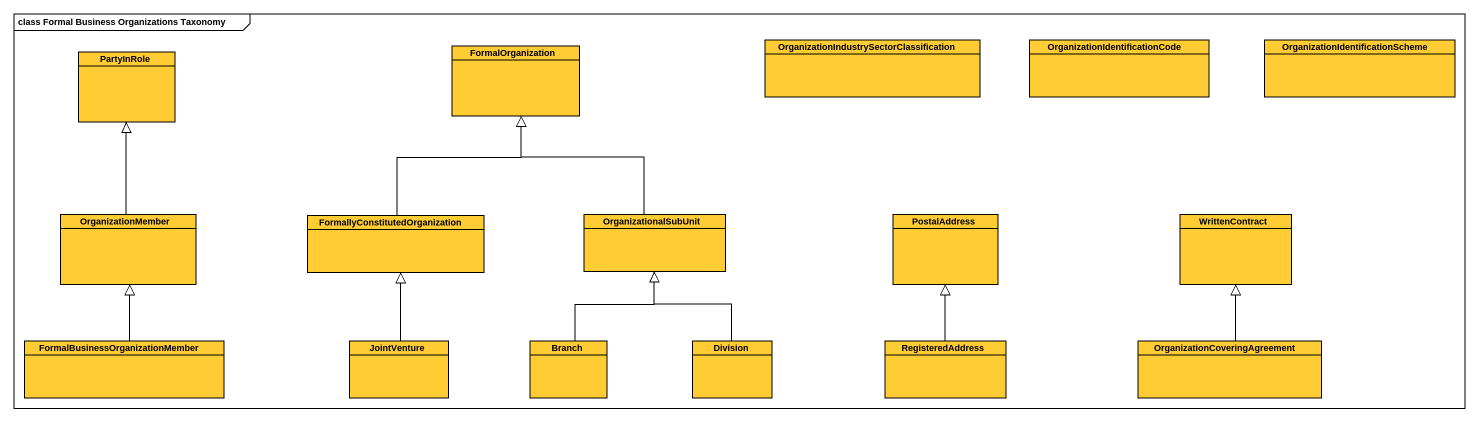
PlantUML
@startuml
mainframe class Formal Business Organizations Taxonomy
hide circle
hide empty members
class PartyInRole #FFCC33
class FormalOrganization #FFCC33
class "OrganizationIndustrySectorClassification" as OrganizationIndustrySectorCl #FFCC33
class "OrganizationIdentificationCode" as OrganizationIdentificationCo #FFCC33
class "OrganizationIdentificationScheme" as OrganizationIdentificationSc #FFCC33
class OrganizationMember #FFCC33
class "FormallyConstitutedOrganization" as FormallyConstitutedOrganizat #FFCC33
class OrganizationalSubUnit #FFCC33
class PostalAddress #FFCC33
class WrittenContract #FFCC33
class "FormalBusinessOrganizationMember" as FormalBusinessOrganizationMe #FFCC33
class JointVenture #FFCC33
class Branch #FFCC33
class Division #FFCC33
class RegisteredAddress #FFCC33
class "OrganizationCoveringAgreement" as OrganizationCoveringAgreemen #FFCC33
OrganizationMember -up-|> PartyInRole
FormallyConstitutedOrganizat -up-|> FormalOrganization
OrganizationalSubUnit -up-|> FormalOrganization
FormalBusinessOrganizationMe -up-|> OrganizationMember
JointVenture -up-|> FormallyConstitutedOrganizat
Branch -up-|> OrganizationalSubUnit
Division -up-|> OrganizationalSubUnit
RegisteredAddress -up-|> PostalAddress
OrganizationCoveringAgreemen -up-|> WrittenContract
@enduml
